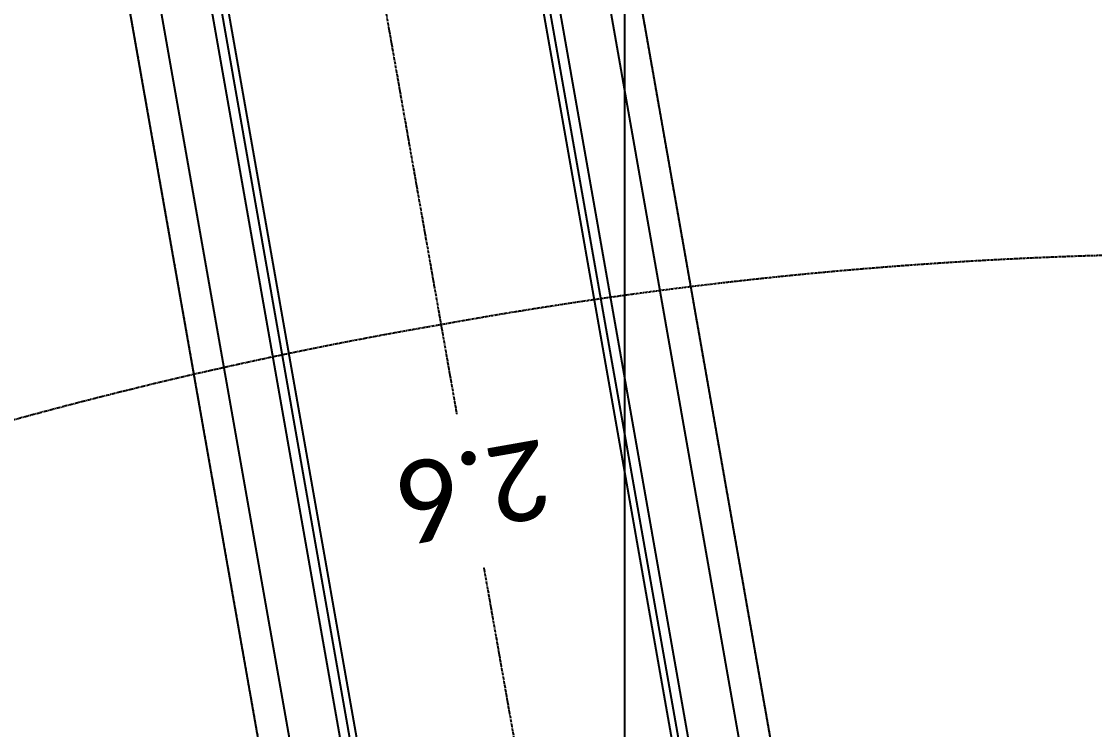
# Model space of a CAD drawing. Header units: millimetres. Extents: x 26027 to 581921, y 7230 to 233891.
# Drawn here: x 453300 to 454682, y 146881 to 147793 of the extents above; entities that cross this region are included whole.
import ezdxf

# ---------------------------------------------------------------- set-up
doc = ezdxf.new("R2010")
doc.units = ezdxf.units.MM
doc.header["$LTSCALE"] = 5
doc.linetypes.add('AXES2', pattern=[1.125, 0.75, -0.125, 0.125, -0.125])
doc.linetypes.add('CACHE', pattern=[0.375, 0.25, -0.125])
doc.layers.add('GE-DESIGNER_WARNING', color=1, linetype='Continuous', plot=False)
for name, color, linetype in [('GE-EQUIPMENT', 140, 'Continuous'), ('GE-EQUIPMENT_INSERTION', 140, 'Continuous'), ('GE-EQUIPMENT_LIGHT', 141, 'Continuous'), ('GE-EQUIPMENT_OUTLINE', 131, 'CACHE'), ('GE-MAIN_AXIS', 83, 'AXES2'), ('GE-MM-SCATTER_LINES', 222, 'CACHE')]:
    doc.layers.add(name, color=color, linetype=linetype)
doc.styles.add('GE-TEXT', font='calibri.ttf')
doc.styles.add('ROMANS', font='romans', dxfattribs={"width": 0.8, "height": 100})
doc.dimstyles.new('100', dxfattribs={"dimscale": 0.8, "dimtxt": 180, "dimasz": 100, "dimexe": 150, "dimexo": 0, "dimgap": 100, "dimtad": 1, "dimtih": 1, "dimtoh": 1, "dimdec": 0, "dimzin": 0, "dimdsep": 46, "dimtxsty": 'ROMANS', "dimblk": 'DOT', "dimcen": 0, "dimclrd": 180, "dimclre": 180, "dimclrt": 180, "dimazin": 0, "dimtfac": 1, "dimtdec": 0, "dimtix": 1, "dimtmove": 2, "dimatfit": 3, "dimldrblk": 'DOT', "dimfxl": 1, "dimtolj": 1, "dimtzin": 0, "dimarcsym": 0})

# ---------------------------------------------------------------- blocks, each defined once
blk = doc.blocks.new('_Dot')
at = {"color": 0, "linetype": 'ByBlock', "lineweight": -2}
blk.add_line((-0.5, 0), (-1, 0), dxfattribs=at)
at = {"color": 0, "linetype": 'ByBlock', "const_width": 0.5}
blk.add_lwpolyline([(-0.25, 0, 1), (0.25, 0, 1)], format="xyb", close=True, dxfattribs=at)
blk = doc.blocks.new('*D478')
at = {"layer": 'DEFPOINTS', "color": 0, "transparency": 16777216}
for p in [(452467.5, 149660.3, 2.4), (454077, 142305.3, 2.4), (454077, 142305.3)]:
    blk.add_point(p, dxfattribs=at)
at = {"layer": 'GE-DESIGNER_WARNING', "color": 180, "lineweight": -2, "transparency": 16777216}
for p, q in [((452467.5, 149660.3), (454197, 149660.3)), ((454077, 149580.3), (454077, 146112.8)), ((454077, 142385.3), (454077, 145852.8)), ((454077, 142305.3), (454197, 142305.3))]:
    blk.add_line(p, q, dxfattribs=at)
at = {"layer": 'GE-DESIGNER_WARNING', "color": 180, "lineweight": -2, "transparency": 16777216, "xscale": 80, "yscale": 80, "zscale": 80}
for p, rotation in [((454077, 149660.3), 90), ((454077, 142305.3), 270)]:
    blk.add_blockref('_Dot', p, dxfattribs=dict(at, rotation=rotation))
at = {"layer": 'GE-DESIGNER_WARNING', "color": 180, "lineweight": 0, "transparency": 16777216, "insert": (454077, 145982.8), "char_height": 100, "attachment_point": 5, "style": 'ROMANS'}
blk.add_mtext('\\A1;7355', dxfattribs=at)
blk = doc.blocks.new('GE-EUR02909')
at = {"layer": 'GE-EQUIPMENT'}
for p, q in [((-208.3, -791.9), (-208.3, -3402.3)), ((208.4, -791.9), (208.4, -3402.3))]:
    blk.add_line(p, q, dxfattribs=at)
for points in [[(-325.1, -969.6), (-325.1, -1125.6), (-325.1, -1125.8), (-325.1, -3260.6), (-325.1, -3404.6)], [(325.1, -3404.6), (325.1, -3260.6), (325.1, -3260.5), (325.1, -1125.6), (325.1, -969.6)]]:
    blk.add_lwpolyline(points, dxfattribs=at)
at = {"layer": 'GE-EQUIPMENT_LIGHT'}
blk.add_line((285, -1200.3), (285, -3405.6), dxfattribs=at)
for points in [[(-199.9, -792.9), (-199.9, -3404.2, 0.414223), (-198.6, -3405.5)], [(198.6, -3405.5, 0.414223), (199.9, -3404.2), (199.9, -792.9)]]:
    blk.add_lwpolyline(points, format="xyb", dxfattribs=at)
for points in [[(-208.3, -3393.5), (-220.6, -3393.5), (-220.6, -803.5), (-208.3, -803.5)], [(208.4, -803.5), (220.6, -803.5), (220.6, -3393.5), (208.4, -3393.5)], [(-285, -1203.7), (-285, -3404.6)]]:
    blk.add_lwpolyline(points, dxfattribs=at)
at = {"layer": 'GE-EQUIPMENT_OUTLINE'}
for points in [[(-325.1, -969.6), (-325.1, -1125.6), (-325.1, -1125.8), (-325.1, -3260.6), (-325.1, -3404.6)], [(325.1, -3404.6), (325.1, -3260.6), (325.1, -3260.5), (325.1, -1125.6), (325.1, -969.6)]]:
    blk.add_lwpolyline(points, dxfattribs=at)
at = {"layer": 'GE-MAIN_AXIS'}
blk.add_line((0, 2301.6), (0, -3908.2), dxfattribs=at)
blk = doc.blocks.new('GE-EUR02460')
at = {"layer": 'GE-MM-SCATTER_LINES', "color": 232, "insert": (-4.6, -2192.7), "char_height": 100, "attachment_point": 5, "style": 'GE-TEXT', "bg_fill": 3, "box_fill_scale": 1.5, "bg_fill_color": 256, "bg_fill_transparency": 0}
blk.add_mtext('2.6', dxfattribs=at)
at = {"layer": 'GE-MM-SCATTER_LINES'}
blk.add_lwpolyline([(-1805.3, -1934.6, 0.086237), (-1469.6, -2176.1, 0.063967), (-827.9, -2352.9, 0.036307), (-0.1, -2409.2, 0.036307), (827.7, -2352.9, 0.063967), (1469.5, -2176.1, 0.086237), (1805.2, -1934.6, 0.130435), (1943.2, -1646.5, 0.077165), (1925.6, -1345.5, 0.085647), (1766.2, -1026.9, 0.041749), (1413.6, -644.2, 0.012361), (759.5, -108.2, -0.002807), (626.6, 0, 0.047008), (971.8, 450.3, 0.040906), (1231.4, 957, 0.041082), (1436, 1557.8, 0.088425), (1466.6, 1888.6, 0.156282), (1376.8, 2141.1, 0.144993), (1021.4, 2445, 0.092539), (462.5, 2639.7, 0.061247), (-0.1, 2681.8, 0.061247), (-462.7, 2639.7, 0.092539), (-1021.6, 2445, 0.144993)], format="xyb", dxfattribs=at)

msp = doc.modelspace()

# ---------------------------------------------------------------- block references
at = {"layer": 'GE-EQUIPMENT_INSERTION', "rotation": 189.9999999999999}
msp.add_blockref('GE-EUR02909', (454259.3, 145029.8), dxfattribs=at)

# ---------------------------------------------------------------- dimensions: what is measured, and where the dimension line sits
at = {"layer": 'GE-DESIGNER_WARNING', "lineweight": 0}
dim = msp.add_linear_dim(base=(454077, 142305.3), p1=(452467.5, 149660.3, 2.4), p2=(454077, 142305.3, 2.4), angle=90, dimstyle='100', dxfattribs=at)
dim.commit()
dim.dimension.update_dxf_attribs({"geometry": '*D478', "text_midpoint": (454077, 145982.8)})

# ---------------------------------------------------------------- next in the draw order: block references
at = {"layer": 'GE-EQUIPMENT_INSERTION', "rotation": 189.9999999999999}
msp.add_blockref('GE-EUR02460', (454259.3, 145029.8), dxfattribs=at)

doc.saveas('drawing.dxf')
